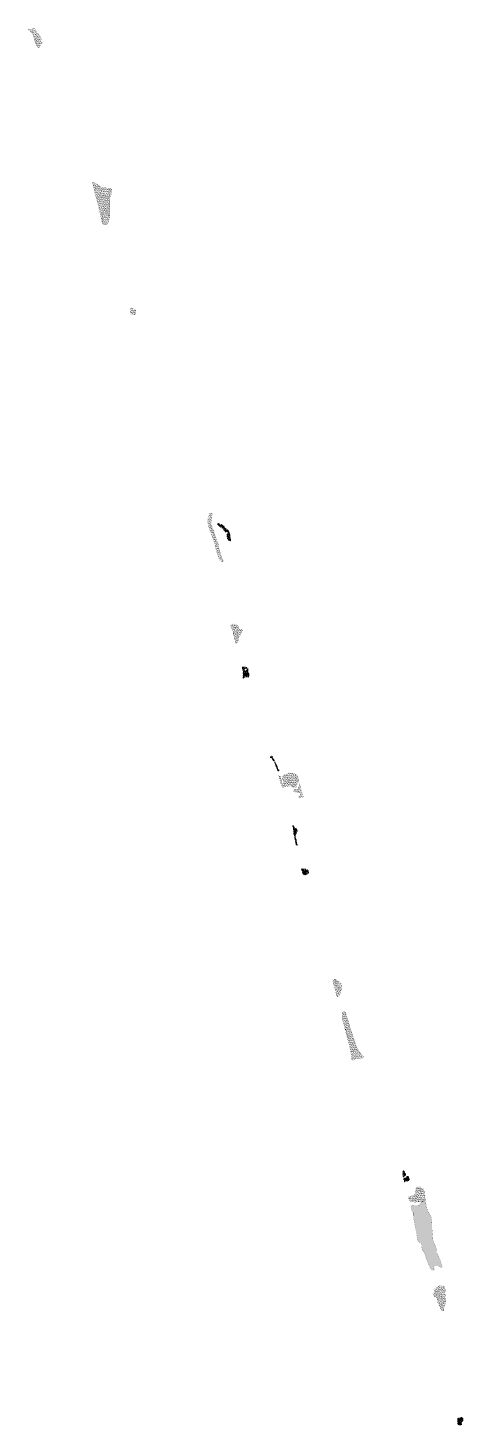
# Model space of a CAD drawing. Header units: metres. Extents: x 322791 to 357442, y 1745371 to 1822753.
# Drawn here: x 322791 to 334747, y 1784398 to 1822753 of the extents above; entities that cross this region are included whole.
import ezdxf

# ---------------------------------------------------------------- set-up
doc = ezdxf.new("R2010")
doc.units = ezdxf.units.M
doc.layers.add('SAND DUNES', color=42, linetype='Continuous')
pattern_1 = [(37.182868, (0, 0), (-1.04654966, 38.5428584), [0, -30.4, 0, -34, 0, -32.5]), (7.182868, (0, 0), (35.7074017, 56.2461435), [0, -16.4, 0, -27.4, 0, -10.5]), (327.182868, (-24.6, 0.136), (62.28250964, -0.23155424), [0, -10, 0, -36, 0, -47]), (317.182868, (-24.6, 0.136), (60.2187693, 17.220466), [0, -5, 0, -23.6, 0, -27])]
pattern_2 = [(37.1767888, (0, 0), (-1.04246015, 38.54296923), [0, -30.4, 0, -34, 0, -32.5]), (7.1767888, (0, 0), (35.7133694, 56.2423545), [0, -16.4, 0, -27.4, 0, -10.5]), (327.1767888, (-24.6, 0.14), (62.2824847, -0.2381626), [0, -10, 0, -36, 0, -47]), (317.1767888, (-24.6, 0.14), (60.220596, 17.2140766), [0, -5, 0, -23.6, 0, -27])]
pattern_3 = [(37.0481684, (0, 0), (-0.9559345, 38.5452123), [0, -30.4, 0, -34, 0, -32.5]), (7.0481684, (0, 0), (35.8395349, 56.1620418), [0, -16.4, 0, -27.4, 0, -10.5]), (327.0481684, (-24.6, 0.194), (62.28179315, -0.3779766), [0, -10, 0, -36, 0, -47]), (317.0481684, (-24.6, 0.194), (60.2590873, 17.0788472), [0, -5, 0, -23.6, 0, -27])]

msp = doc.modelspace()

# ---------------------------------------------------------------- hatches: boundary and pattern name
at = {"layer": 'SAND DUNES'}
h = msp.add_hatch(dxfattribs=at)
h.set_pattern_fill('AR-SAND', color=256, scale=20, angle=-0.3232)
h.set_pattern_definition(pattern_2)
h.paths.add_polyline_path([(322821, 1822682), (322793, 1822701), (322805, 1822719), (322828, 1822721), (322839, 1822717), (322854, 1822707), (322872, 1822709), (322896, 1822720), (322919, 1822731), (322934, 1822749), (322942, 1822751), (322953, 1822751), (322965, 1822746), (322987, 1822725), (323006, 1822701), (323012, 1822673), (323023, 1822647), (323025, 1822627), (323033, 1822616), (323073, 1822592), (323093, 1822578), (323102, 1822565), (323101, 1822547), (323106, 1822535), (323121, 1822523), (323136, 1822511), (323148, 1822489), (323158, 1822471), (323160, 1822448), (323154, 1822427), (323142, 1822396), (323141, 1822374), (323151, 1822365), (323168, 1822358), (323189, 1822343), (323142, 1822300), (323122, 1822247), (323093, 1822205), (323081, 1822206), (323066, 1822217), (323047, 1822241), (323024, 1822283), (323001, 1822324), (322982, 1822368), (322962, 1822428), (322956, 1822485), (322941, 1822541), (322916, 1822588), (322883, 1822632), (322844, 1822670)])
h = msp.add_hatch(dxfattribs=at)
h.set_pattern_fill('AR-SAND', color=256, scale=20, angle=-0.3232)
h.set_pattern_definition(pattern_2)
h.paths.add_polyline_path([(324563, 1818511), (324635, 1818200), (324670, 1818070), (324710, 1817921), (324754, 1817746), (324764, 1817696), (324787, 1817607), (324812, 1817491), (324832, 1817386), (324842, 1817365), (324858, 1817353), (324876, 1817345), (324894, 1817342), (324917, 1817341), (324934, 1817344), (324957, 1817351), (324983, 1817394), (325011, 1817452), (325026, 1817518), (325034, 1817563), (325031, 1817636), (325032, 1817793), (325033, 1818046), (325042, 1818097), (325061, 1818140), (325077, 1818186), (325088, 1818222), (325091, 1818240), (325098, 1818267), (325098, 1818299), (325095, 1818321), (325081, 1818332), (325043, 1818348), (324991, 1818357), (324904, 1818365), (324840, 1818369), (324803, 1818385), (324764, 1818405), (324739, 1818429), (324704, 1818453), (324676, 1818471), (324648, 1818493), (324620, 1818509), (324597, 1818521), (324584, 1818523), (324567, 1818521)])
h = msp.add_hatch(dxfattribs=at)
h.set_pattern_fill('AR-SAND', color=256, scale=20, angle=-0.3232)
h.set_pattern_definition(pattern_2)
h.paths.add_polyline_path([(325648, 1814896), (325628, 1814900), (325610, 1814919), (325601, 1814967), (325603, 1815034), (325606, 1815062), (325615, 1815071), (325632, 1815072), (325650, 1815064), (325736, 1815015), (325754, 1814994), (325760, 1814978), (325758, 1814957), (325751, 1814931), (325747, 1814908), (325732, 1814888), (325716, 1814885), (325681, 1814891)])
h = msp.add_hatch(dxfattribs=at)
h.set_pattern_fill('AR-SAND', color=256, scale=20, angle=-0.4518)
h.set_pattern_definition(pattern_3)
h.paths.add_polyline_path([(327777, 1809429), (327857, 1809432), (327840, 1809291), (327824, 1809230), (327820, 1809190), (327828, 1809159), (327831, 1809133), (327839, 1809103), (327870, 1809012), (327897, 1808954), (327920, 1808888), (327933, 1808829), (327955, 1808769), (327963, 1808726), (327966, 1808701), (327984, 1808672), (327999, 1808639), (328020, 1808596), (328029, 1808552), (328042, 1808462), (328058, 1808398), (328093, 1808283), (328134, 1808177), (328158, 1808120), (328159, 1808110), (328146, 1808106), (328119, 1808105), (328088, 1808111), (328064, 1808137), (328016, 1808244), (327966, 1808401), (327947, 1808502), (327931, 1808571), (327919, 1808618), (327893, 1808680), (327876, 1808719), (327848, 1808804), (327824, 1808879), (327789, 1808965), (327753, 1809073), (327743, 1809121), (327729, 1809186), (327727, 1809232), (327734, 1809277), (327758, 1809352), (327769, 1809406)])
h = msp.add_hatch(dxfattribs=at)
h.set_pattern_fill('AR-SAND', color=256, scale=20, angle=-0.4518)
h.set_pattern_definition(pattern_3)
h.paths.add_polyline_path([(328005, 1809149), (328006, 1809134), (328013, 1809111), (328036, 1809086), (328063, 1809067), (328089, 1809058), (328112, 1809053), (328128, 1809039), (328153, 1809000), (328186, 1808963), (328212, 1808935), (328244, 1808916), (328267, 1808908), (328283, 1808904), (328269, 1808888), (328258, 1808860), (328254, 1808826), (328254, 1808787), (328272, 1808738), (328301, 1808701), (328321, 1808689), (328349, 1808684), (328373, 1808681), (328371, 1808700), (328358, 1808714), (328350, 1808753), (328345, 1808847), (328334, 1808871), (328318, 1808918), (328301, 1808957), (328261, 1808993), (328226, 1809029), (328192, 1809063), (328163, 1809088), (328131, 1809110), (328091, 1809129), (328050, 1809144)])
h = msp.add_hatch(dxfattribs=at)
h.set_pattern_fill('AR-SAND', color=256, scale=20, angle=-0.4518)
h.set_pattern_definition(pattern_3)
h.paths.add_polyline_path([(328368, 1806355), (328385, 1806360), (328401, 1806374), (328418, 1806385), (328435, 1806390), (328457, 1806392), (328475, 1806392), (328501, 1806383), (328532, 1806368), (328551, 1806351), (328565, 1806328), (328583, 1806317), (328588, 1806304), (328586, 1806284), (328581, 1806273), (328608, 1806248), (328629, 1806250), (328654, 1806250), (328675, 1806245), (328690, 1806230), (328686, 1806215), (328660, 1806173), (328656, 1806139), (328643, 1806108), (328622, 1806073), (328605, 1806062), (328587, 1806032), (328579, 1805988), (328573, 1805946), (328558, 1805904), (328540, 1805875), (328524, 1805857), (328509, 1805850), (328498, 1805856), (328486, 1805915), (328460, 1806024), (328449, 1806066), (328436, 1806096), (328430, 1806110), (328429, 1806130), (328429, 1806162), (328427, 1806191), (328400, 1806252), (328379, 1806296), (328369, 1806314), (328365, 1806335)])
h = msp.add_hatch(dxfattribs=at)
h.set_pattern_fill('AR-SAND', color=256, scale=20, angle=-0.4518)
h.set_pattern_definition(pattern_3)
h.paths.add_polyline_path([(328711, 1805125), (328695, 1805125), (328689, 1805136), (328680, 1805176), (328674, 1805201), (328671, 1805219), (328677, 1805226), (328703, 1805229), (328729, 1805226), (328759, 1805208), (328786, 1805198), (328804, 1805197), (328813, 1805192), (328814, 1805182), (328811, 1805177), (328785, 1805176), (328758, 1805173), (328750, 1805165), (328746, 1805151), (328742, 1805137), (328731, 1805129), (328727, 1805127), (328744, 1805116), (328755, 1805111), (328771, 1805107), (328790, 1805110), (328801, 1805119), (328810, 1805136), (328814, 1805147), (328825, 1805161), (328838, 1805163), (328846, 1805158), (328846, 1805145), (328839, 1805123), (328833, 1805103), (328838, 1805070), (328859, 1805033), (328877, 1805009), (328869, 1804978), (328842, 1805025), (328857, 1804962), (328860, 1804941), (328840, 1804939), (328812, 1804942), (328784, 1804944), (328767, 1804941), (328747, 1804930), (328728, 1804910), (328715, 1804893), (328704, 1804896), (328696, 1804911), (328692, 1804952), (328702, 1805029), (328699, 1805082), (328702, 1805110)])
h = msp.add_hatch(dxfattribs=at)
h.set_pattern_fill('AR-SAND', color=256, scale=20, angle=-0.4518)
h.set_pattern_definition(pattern_3)
h.paths.add_polyline_path([(329459, 1802732), (329464, 1802751), (329473, 1802764), (329490, 1802772), (329503, 1802765), (329511, 1802732), (329528, 1802695), (329558, 1802646), (329579, 1802599), (329620, 1802525), (329638, 1802476), (329659, 1802400), (329671, 1802385), (329681, 1802384), (329691, 1802381), (329690, 1802369), (329682, 1802362), (329669, 1802370), (329650, 1802378), (329638, 1802393), (329624, 1802451), (329595, 1802526), (329569, 1802589), (329539, 1802639), (329502, 1802697), (329483, 1802721)])
h = msp.add_hatch(dxfattribs=at)
h.set_pattern_fill('AR-SAND', color=256, scale=20, angle=-0.4518)
h.set_pattern_definition(pattern_3)
h.paths.add_polyline_path([(329711, 1802106), (329685, 1802218), (329686, 1802228), (329692, 1802234), (329702, 1802234), (329717, 1802223), (329729, 1802197), (329746, 1802139), (329759, 1802077), (329757, 1802056), (329766, 1802027), (329782, 1802023), (329811, 1802024), (329821, 1802040), (329817, 1802070), (329805, 1802102), (329787, 1802138), (329781, 1802165), (329782, 1802189), (329795, 1802216), (329817, 1802239), (329851, 1802258), (329887, 1802264), (329953, 1802292), (330001, 1802307), (330028, 1802311), (330060, 1802307), (330077, 1802295), (330092, 1802285), (330155, 1802258), (330184, 1802242), (330209, 1802212), (330224, 1802134), (330240, 1802088), (330241, 1802062), (330237, 1802045), (330220, 1802044), (330200, 1802039), (330193, 1802021), (330189, 1801996), (330179, 1801978), (330167, 1801958), (330169, 1801934), (330163, 1801913), (330150, 1801904), (330120, 1801903), (330081, 1801905), (330053, 1801914), (330041, 1801931), (330036, 1801947), (330023, 1801951), (329991, 1801955), (329973, 1801931), (329954, 1801929), (329933, 1801936), (329912, 1801937), (329874, 1801927), (329845, 1801917), (329808, 1801909), (329784, 1801908), (329765, 1801925), (329728, 1802044)])
h = msp.add_hatch(dxfattribs=at)
h.set_pattern_fill('AR-SAND', color=256, scale=20, angle=-0.4518)
h.set_pattern_definition(pattern_3)
h.paths.add_polyline_path([(330164, 1801840), (330199, 1801856), (330226, 1801865), (330235, 1801871), (330231, 1801878), (330220, 1801892), (330214, 1801906), (330216, 1801913), (330234, 1801922), (330248, 1801928), (330253, 1801944), (330255, 1801955), (330241, 1801977), (330236, 1801991), (330238, 1802000), (330251, 1802006), (330259, 1802004), (330279, 1801938), (330280, 1801907), (330276, 1801889), (330273, 1801880), (330278, 1801869), (330288, 1801861), (330298, 1801844), (330316, 1801782), (330344, 1801700), (330355, 1801659), (330352, 1801644), (330342, 1801636), (330327, 1801633), (330311, 1801626), (330300, 1801615), (330290, 1801611), (330278, 1801613), (330267, 1801618), (330245, 1801621), (330236, 1801626), (330234, 1801637), (330238, 1801649), (330251, 1801664), (330267, 1801680), (330274, 1801693), (330271, 1801727), (330257, 1801747), (330239, 1801760), (330224, 1801765), (330210, 1801762), (330197, 1801753), (330188, 1801749), (330168, 1801747), (330156, 1801748), (330153, 1801757), (330157, 1801770), (330159, 1801780), (330153, 1801785), (330133, 1801788), (330120, 1801783), (330113, 1801777), (330103, 1801780), (330096, 1801789), (330098, 1801806), (330100, 1801825), (330101, 1801840), (330107, 1801850), (330123, 1801855), (330137, 1801857), (330147, 1801855), (330155, 1801847)])
h = msp.add_hatch(dxfattribs=at)
h.set_pattern_fill('AR-SAND', color=256, scale=20, angle=-0.4518)
h.set_pattern_definition(pattern_3)
h.paths.add_polyline_path([(330066, 1800848), (330071, 1800858), (330089, 1800863), (330096, 1800857), (330106, 1800824), (330114, 1800784), (330115, 1800777), (330122, 1800784), (330136, 1800786), (330152, 1800785), (330163, 1800769), (330202, 1800709), (330198, 1800699), (330180, 1800696), (330160, 1800684), (330156, 1800676), (330171, 1800667), (330178, 1800653), (330177, 1800638), (330163, 1800631), (330150, 1800629), (330143, 1800621), (330140, 1800585), (330138, 1800549), (330151, 1800502), (330164, 1800456), (330181, 1800379), (330192, 1800357), (330198, 1800340), (330197, 1800327), (330188, 1800320), (330178, 1800320), (330164, 1800332), (330118, 1800537), (330089, 1800696), (330089, 1800711)])
h = msp.add_hatch(dxfattribs=at)
h.set_pattern_fill('AR-SAND', color=256, scale=20, angle=-0.4518)
h.set_pattern_definition(pattern_3)
h.paths.add_polyline_path([(330341, 1799542), (330323, 1799598), (330305, 1799625), (330298, 1799641), (330298, 1799658), (330299, 1799670), (330312, 1799672), (330355, 1799670), (330413, 1799665), (330442, 1799657), (330471, 1799642), (330495, 1799621), (330505, 1799601), (330506, 1799588), (330505, 1799573), (330492, 1799558), (330477, 1799545), (330450, 1799520), (330433, 1799512), (330412, 1799512), (330378, 1799512), (330364, 1799513), (330350, 1799518)])
h = msp.add_hatch(dxfattribs=at)
h.set_pattern_fill('AR-SAND', color=256, scale=20, angle=-0.3171)
h.set_pattern_definition(pattern_1)
h.paths.add_polyline_path([(331408, 1796431), (331406, 1796464), (331402, 1796492), (331404, 1796517), (331397, 1796533), (331380, 1796554), (331365, 1796562), (331335, 1796571), (331285, 1796608), (331264, 1796620), (331248, 1796630), (331213, 1796637), (331192, 1796643), (331176, 1796642), (331166, 1796633), (331161, 1796618), (331161, 1796600), (331169, 1796578), (331189, 1796505), (331217, 1796423), (331240, 1796330), (331258, 1796248), (331266, 1796176), (331274, 1796157), (331287, 1796153), (331307, 1796154), (331317, 1796160), (331325, 1796168), (331333, 1796176), (331341, 1796188), (331346, 1796192), (331346, 1796196), (331358, 1796212), (331358, 1796216), (331366, 1796233), (331407, 1796346), (331411, 1796382)])
h = msp.add_hatch(dxfattribs=at)
h.set_pattern_fill('AR-SAND', color=256, scale=20, angle=-0.3171)
h.set_pattern_definition(pattern_1)
h.paths.add_polyline_path([(331610, 1795424), (331556, 1795622), (331538, 1795680), (331522, 1795714), (331503, 1795740), (331486, 1795746), (331461, 1795742), (331439, 1795731), (331429, 1795717), (331430, 1795703), (331435, 1795687), (331441, 1795670), (331444, 1795654), (331443, 1795506), (331449, 1795480), (331465, 1795418), (331526, 1795181), (331592, 1794931), (331628, 1794796), (331643, 1794707), (331660, 1794624), (331675, 1794561), (331690, 1794473), (331693, 1794408), (331701, 1794403), (331718, 1794402), (331729, 1794411), (331746, 1794432), (331767, 1794440), (331802, 1794454), (331840, 1794460), (331926, 1794465), (331965, 1794463), (331983, 1794465), (331998, 1794472), (332006, 1794478), (332011, 1794487), (332013, 1794499), (332012, 1794510), (332007, 1794521), (332000, 1794532), (331984, 1794549), (331949, 1794581), (331879, 1794678), (331830, 1794772), (331775, 1794922), (331711, 1795109)])
h = msp.add_hatch(dxfattribs=at)
h.set_pattern_fill('AR-SAND', color=256, scale=20, angle=-0.3171)
h.set_pattern_definition(pattern_1)
h.paths.add_polyline_path([(333174, 1791285), (333163, 1791306), (333150, 1791319), (333145, 1791342), (333135, 1791354), (333131, 1791361), (333133, 1791371), (333136, 1791386), (333130, 1791387), (333122, 1791381), (333114, 1791381), (333109, 1791387), (333100, 1791385), (333084, 1791375), (333079, 1791368), (333082, 1791357), (333089, 1791338), (333093, 1791324), (333095, 1791313), (333091, 1791306), (333083, 1791301), (333079, 1791287), (333090, 1791235), (333095, 1791224), (333102, 1791220), (333117, 1791218), (333141, 1791237), (333158, 1791246), (333171, 1791254), (333175, 1791267)])
h = msp.add_hatch(dxfattribs=at)
h.set_pattern_fill('AR-SAND', color=256, scale=20, angle=-0.3171)
h.set_pattern_definition(pattern_1)
h.paths.add_polyline_path([(333271, 1791145), (333267, 1791162), (333258, 1791188), (333256, 1791219), (333246, 1791235), (333232, 1791237), (333212, 1791231), (333198, 1791219), (333183, 1791200), (333169, 1791184), (333151, 1791181), (333137, 1791181), (333124, 1791180), (333118, 1791171), (333117, 1791143), (333122, 1791116), (333129, 1791089), (333140, 1791079), (333153, 1791085), (333179, 1791092), (333196, 1791095), (333213, 1791103), (333244, 1791113), (333264, 1791118), (333271, 1791130)])
h = msp.add_hatch(dxfattribs=at)
h.set_pattern_fill('AR-SAND', color=256, scale=20, angle=-0.3171)
h.set_pattern_definition(pattern_1)
h.paths.add_polyline_path([(333693, 1790714), (333691, 1790718), (333687, 1790722), (333687, 1790726), (333687, 1790731), (333679, 1790754), (333677, 1790821), (333659, 1790849), (333655, 1790882), (333637, 1790892), (333610, 1790903), (333575, 1790932), (333563, 1790945), (333537, 1790942), (333508, 1790935), (333474, 1790924), (333456, 1790909), (333452, 1790886), (333439, 1790864), (333436, 1790840), (333445, 1790767), (333443, 1790740), (333424, 1790734), (333414, 1790720), (333401, 1790703), (333333, 1790689), (333283, 1790676), (333255, 1790663), (333250, 1790638), (333263, 1790588), (333285, 1790538), (333301, 1790535), (333335, 1790532), (333374, 1790523), (333422, 1790517), (333459, 1790520), (333497, 1790524), (333575, 1790530), (333649, 1790536), (333687, 1790539), (333715, 1790548), (333724, 1790578), (333711, 1790608), (333703, 1790637), (333699, 1790671)])
h = msp.add_hatch(dxfattribs=at)
h.set_pattern_fill('AR-SAND', color=256, scale=20, angle=-0.3171)
h.set_pattern_definition(pattern_1)
h.paths.add_polyline_path([(333894, 1789896), (333884, 1790025), (333862, 1790129), (333842, 1790160), (333836, 1790182), (333816, 1790217), (333800, 1790241), (333779, 1790258), (333763, 1790295), (333758, 1790338), (333745, 1790405), (333738, 1790433), (333722, 1790474), (333724, 1790495), (333719, 1790519), (333707, 1790530), (333693, 1790531), (333658, 1790528), (333618, 1790522), (333580, 1790511), (333566, 1790504), (333555, 1790488), (333558, 1790463), (333555, 1790437), (333490, 1790430), (333355, 1790426), (333338, 1790415), (333326, 1790404), (333316, 1790390), (333315, 1790374), (333338, 1790290), (333353, 1790253), (333366, 1790240), (333377, 1790233), (333377, 1790215), (333374, 1790152), (333387, 1790087), (333400, 1790017), (333419, 1789923), (333432, 1789855), (333460, 1789713), (333489, 1789534), (333497, 1789474), (333508, 1789448), (333523, 1789435), (333538, 1789422), (333562, 1789408), (333584, 1789389), (333601, 1789366), (333609, 1789324), (333617, 1789255), (333625, 1789213), (333652, 1789169), (333675, 1789129), (333701, 1789086), (333724, 1789008), (333764, 1788899), (333800, 1788811), (333839, 1788722), (333881, 1788655), (333890, 1788644), (333907, 1788643), (333929, 1788651), (333950, 1788665), (333957, 1788678), (333950, 1788691), (333929, 1788709), (333926, 1788723), (333930, 1788736), (333944, 1788749), (333968, 1788762), (333996, 1788767), (334026, 1788767), (334080, 1788757), (334100, 1788746), (334122, 1788725), (334143, 1788716), (334167, 1788719), (334177, 1788733), (334170, 1788765), (334158, 1788808), (334139, 1788863), (334100, 1788984), (334023, 1789128), (334017, 1789214), (334000, 1789289), (333977, 1789332), (333953, 1789389), (333935, 1789436), (333921, 1789477), (333916, 1789525), (333906, 1789654), (333893, 1789782)])
h = msp.add_hatch(dxfattribs=at)
h.set_pattern_fill('AR-SAND', color=256, scale=20, angle=-0.3171)
h.set_pattern_definition(pattern_1)
h.paths.add_polyline_path([(334033, 1787861), (333981, 1787914), (333963, 1787925), (333940, 1787948), (333930, 1787969), (333928, 1787993), (333932, 1788009), (333940, 1788021), (333940, 1788095), (333948, 1788124), (333960, 1788137), (333986, 1788144), (334001, 1788153), (334074, 1788211), (334102, 1788220), (334125, 1788222), (334158, 1788223), (334194, 1788223), (334220, 1788221), (334236, 1788213), (334240, 1788199), (334240, 1788177), (334239, 1788152), (334241, 1788131), (334248, 1788123), (334260, 1788115), (334268, 1788104), (334270, 1788090), (334262, 1788061), (334255, 1787958), (334266, 1787860), (334277, 1787837), (334280, 1787815), (334281, 1787783), (334270, 1787754), (334261, 1787731), (334245, 1787699), (334228, 1787681), (334219, 1787543), (334209, 1787534), (334195, 1787532), (334175, 1787538), (334154, 1787554), (334128, 1787607), (334085, 1787705), (334064, 1787731), (334052, 1787772), (334041, 1787822)])
h = msp.add_hatch(dxfattribs=at)
h.set_pattern_fill('AR-SAND', color=256, scale=20, angle=-0.3171)
h.set_pattern_definition(pattern_1)
h.paths.add_polyline_path([(334596, 1784480), (334603, 1784497), (334603, 1784523), (334599, 1784551), (334600, 1784571), (334604, 1784584), (334615, 1784596), (334638, 1784601), (334673, 1784605), (334706, 1784609), (334727, 1784610), (334743, 1784601), (334746, 1784579), (334745, 1784558), (334739, 1784530), (334733, 1784507), (334710, 1784482), (334695, 1784467), (334688, 1784457), (334688, 1784450), (334702, 1784444), (334709, 1784434), (334710, 1784422), (334701, 1784412), (334686, 1784403), (334665, 1784401), (334645, 1784400), (334623, 1784408), (334613, 1784419), (334601, 1784441), (334600, 1784459)])

# ---------------------------------------------------------------- linework, layer by layer
at = {"layer": 'SAND DUNES', "flags": 128}
for points, const_width in [([(322821, 1822682), (322793, 1822701), (322805, 1822719), (322828, 1822721), (322839, 1822717), (322854, 1822707), (322872, 1822709), (322896, 1822720), (322919, 1822731), (322934, 1822749), (322942, 1822751), (322953, 1822751), (322965, 1822746), (322987, 1822725), (323006, 1822701), (323012, 1822673), (323023, 1822647), (323025, 1822627), (323033, 1822616), (323073, 1822592), (323093, 1822578), (323102, 1822565), (323101, 1822547), (323106, 1822535), (323121, 1822523), (323136, 1822511), (323148, 1822489), (323158, 1822471), (323160, 1822448), (323154, 1822427), (323142, 1822396), (323141, 1822374), (323151, 1822365), (323168, 1822358), (323189, 1822343), (323142, 1822300), (323122, 1822247), (323093, 1822205), (323081, 1822206), (323066, 1822217), (323047, 1822241), (323024, 1822283), (323001, 1822324), (322982, 1822368), (322962, 1822428), (322956, 1822485), (322941, 1822541), (322916, 1822588), (322883, 1822632), (322844, 1822670)], 3.02), ([(324563, 1818511), (324635, 1818200), (324670, 1818070), (324710, 1817921), (324754, 1817746), (324764, 1817696), (324787, 1817607), (324812, 1817491), (324832, 1817386), (324842, 1817365), (324858, 1817353), (324876, 1817345), (324894, 1817342), (324917, 1817341), (324934, 1817344), (324957, 1817351), (324983, 1817394), (325011, 1817452), (325026, 1817518), (325034, 1817563), (325031, 1817636), (325032, 1817793), (325033, 1818046), (325042, 1818097), (325061, 1818140), (325077, 1818186), (325088, 1818222), (325091, 1818240), (325098, 1818267), (325098, 1818299), (325095, 1818321), (325081, 1818332), (325043, 1818348), (324991, 1818357), (324904, 1818365), (324840, 1818369), (324803, 1818385), (324764, 1818405), (324739, 1818429), (324704, 1818453), (324676, 1818471), (324648, 1818493), (324620, 1818509), (324597, 1818521), (324584, 1818523), (324567, 1818521)], 3.02), ([(325648, 1814896), (325628, 1814900), (325610, 1814919), (325601, 1814967), (325603, 1815034), (325606, 1815062), (325615, 1815071), (325632, 1815072), (325650, 1815064), (325736, 1815015), (325754, 1814994), (325760, 1814978), (325758, 1814957), (325751, 1814931), (325747, 1814908), (325732, 1814888), (325716, 1814885), (325681, 1814891)], 3.02), ([(327777, 1809429), (327857, 1809432), (327840, 1809291), (327824, 1809230), (327820, 1809190), (327828, 1809159), (327831, 1809133), (327839, 1809103), (327870, 1809012), (327897, 1808954), (327920, 1808888), (327933, 1808829), (327955, 1808769), (327963, 1808726), (327966, 1808701), (327984, 1808672), (327999, 1808639), (328020, 1808596), (328029, 1808552), (328042, 1808462), (328058, 1808398), (328093, 1808283), (328134, 1808177), (328158, 1808120), (328159, 1808110), (328146, 1808106), (328119, 1808105), (328088, 1808111), (328064, 1808137), (328016, 1808244), (327966, 1808401), (327947, 1808502), (327931, 1808571), (327919, 1808618), (327893, 1808680), (327876, 1808719), (327848, 1808804), (327824, 1808879), (327789, 1808965), (327753, 1809073), (327743, 1809121), (327729, 1809186), (327727, 1809232), (327734, 1809277), (327758, 1809352), (327769, 1809406)], 3.03), ([(328005, 1809149), (328006, 1809134), (328013, 1809111), (328036, 1809086), (328063, 1809067), (328089, 1809058), (328112, 1809053), (328128, 1809039), (328153, 1809000), (328186, 1808963), (328212, 1808935), (328244, 1808916), (328267, 1808908), (328283, 1808904), (328269, 1808888), (328258, 1808860), (328254, 1808826), (328254, 1808787), (328272, 1808738), (328301, 1808701), (328321, 1808689), (328349, 1808684), (328373, 1808681), (328373, 1808681), (328371, 1808700), (328358, 1808714), (328350, 1808753), (328345, 1808847), (328334, 1808871), (328318, 1808918), (328301, 1808957), (328261, 1808993), (328226, 1809029), (328192, 1809063), (328163, 1809088), (328131, 1809110), (328091, 1809129), (328050, 1809144)], 3.03), ([(328368, 1806355), (328385, 1806360), (328401, 1806374), (328418, 1806385), (328435, 1806390), (328457, 1806392), (328475, 1806392), (328501, 1806383), (328532, 1806368), (328551, 1806351), (328565, 1806328), (328583, 1806317), (328588, 1806304), (328586, 1806284), (328581, 1806273), (328608, 1806248), (328629, 1806250), (328654, 1806250), (328675, 1806245), (328690, 1806230), (328686, 1806215), (328660, 1806173), (328656, 1806139), (328643, 1806108), (328622, 1806073), (328605, 1806062), (328587, 1806032), (328579, 1805988), (328573, 1805946), (328558, 1805904), (328540, 1805875), (328524, 1805857), (328509, 1805850), (328498, 1805856), (328486, 1805915), (328460, 1806024), (328449, 1806066), (328436, 1806096), (328430, 1806110), (328429, 1806130), (328429, 1806162), (328427, 1806191), (328400, 1806252), (328379, 1806296), (328369, 1806314), (328365, 1806335)], 3.03), ([(328711, 1805125), (328695, 1805125), (328689, 1805136), (328680, 1805176), (328674, 1805201), (328671, 1805219), (328677, 1805226), (328703, 1805229), (328729, 1805226), (328759, 1805208), (328786, 1805198), (328804, 1805197), (328813, 1805192), (328814, 1805182), (328811, 1805177), (328785, 1805176), (328758, 1805173), (328750, 1805165), (328746, 1805151), (328742, 1805137), (328731, 1805129), (328727, 1805127), (328744, 1805116), (328755, 1805111), (328771, 1805107), (328790, 1805110), (328801, 1805119), (328810, 1805136), (328814, 1805147), (328825, 1805161), (328838, 1805163), (328846, 1805158), (328846, 1805145), (328839, 1805123), (328833, 1805103), (328838, 1805070), (328859, 1805033), (328877, 1805009), (328869, 1804978), (328842, 1805025), (328857, 1804962), (328860, 1804941), (328840, 1804939), (328812, 1804942), (328784, 1804944), (328767, 1804941), (328747, 1804930), (328728, 1804910), (328715, 1804893), (328704, 1804896), (328696, 1804911), (328692, 1804952), (328702, 1805029), (328699, 1805082), (328702, 1805110)], 3.03), ([(329459, 1802732), (329464, 1802751), (329473, 1802764), (329490, 1802772), (329503, 1802765), (329511, 1802732), (329528, 1802695), (329558, 1802646), (329579, 1802599), (329620, 1802525), (329638, 1802476), (329659, 1802400), (329671, 1802385), (329681, 1802384), (329691, 1802381), (329690, 1802369), (329682, 1802362), (329669, 1802370), (329650, 1802378), (329638, 1802393), (329624, 1802451), (329595, 1802526), (329569, 1802589), (329539, 1802639), (329502, 1802697), (329483, 1802721)], 3.03), ([(329711, 1802106), (329685, 1802218), (329686, 1802228), (329692, 1802234), (329702, 1802234), (329717, 1802223), (329729, 1802197), (329746, 1802139), (329759, 1802077), (329757, 1802056), (329766, 1802027), (329782, 1802023), (329811, 1802024), (329821, 1802040), (329817, 1802070), (329805, 1802102), (329787, 1802138), (329781, 1802165), (329782, 1802189), (329795, 1802216), (329817, 1802239), (329851, 1802258), (329887, 1802264), (329953, 1802292), (330001, 1802307), (330028, 1802311), (330060, 1802307), (330077, 1802295), (330092, 1802285), (330155, 1802258), (330184, 1802242), (330209, 1802212), (330224, 1802134), (330240, 1802088), (330241, 1802062), (330237, 1802045), (330220, 1802044), (330200, 1802039), (330193, 1802021), (330189, 1801996), (330179, 1801978), (330167, 1801958), (330169, 1801934), (330163, 1801913), (330150, 1801904), (330120, 1801903), (330081, 1801905), (330053, 1801914), (330041, 1801931), (330036, 1801947), (330023, 1801951), (329991, 1801955), (329973, 1801931), (329954, 1801929), (329933, 1801936), (329912, 1801937), (329874, 1801927), (329845, 1801917), (329808, 1801909), (329784, 1801908), (329765, 1801925), (329728, 1802044)], 3.03), ([(330164, 1801840), (330199, 1801856), (330226, 1801865), (330235, 1801871), (330231, 1801878), (330220, 1801892), (330214, 1801906), (330216, 1801913), (330234, 1801922), (330248, 1801928), (330253, 1801944), (330255, 1801955), (330241, 1801977), (330236, 1801991), (330238, 1802000), (330251, 1802006), (330259, 1802004), (330279, 1801938), (330280, 1801907), (330276, 1801889), (330273, 1801880), (330278, 1801869), (330288, 1801861), (330298, 1801844), (330316, 1801782), (330344, 1801700), (330355, 1801659), (330352, 1801644), (330342, 1801636), (330327, 1801633), (330311, 1801626), (330300, 1801615), (330290, 1801611), (330278, 1801613), (330267, 1801618), (330245, 1801621), (330236, 1801626), (330234, 1801637), (330238, 1801649), (330251, 1801664), (330267, 1801680), (330274, 1801693), (330271, 1801727), (330257, 1801747), (330239, 1801760), (330224, 1801765), (330210, 1801762), (330197, 1801753), (330188, 1801749), (330168, 1801747), (330156, 1801748), (330153, 1801757), (330157, 1801770), (330159, 1801780), (330153, 1801785), (330133, 1801788), (330120, 1801783), (330113, 1801777), (330103, 1801780), (330096, 1801789), (330098, 1801806), (330100, 1801825), (330101, 1801840), (330107, 1801850), (330123, 1801855), (330137, 1801857), (330147, 1801855), (330155, 1801847)], 3.03), ([(330066, 1800848), (330071, 1800858), (330089, 1800863), (330096, 1800857), (330106, 1800824), (330114, 1800784), (330115, 1800777), (330122, 1800784), (330136, 1800786), (330152, 1800785), (330163, 1800769), (330202, 1800709), (330198, 1800699), (330180, 1800696), (330160, 1800684), (330156, 1800676), (330171, 1800667), (330178, 1800653), (330177, 1800638), (330163, 1800631), (330150, 1800629), (330143, 1800621), (330140, 1800585), (330138, 1800549), (330151, 1800502), (330164, 1800456), (330181, 1800379), (330192, 1800357), (330198, 1800340), (330197, 1800327), (330188, 1800320), (330178, 1800320), (330164, 1800332), (330118, 1800537), (330089, 1800696), (330089, 1800711)], 3.03), ([(330341, 1799542), (330323, 1799598), (330305, 1799625), (330298, 1799641), (330298, 1799658), (330299, 1799670), (330312, 1799672), (330355, 1799670), (330413, 1799665), (330442, 1799657), (330471, 1799642), (330495, 1799621), (330505, 1799601), (330506, 1799588), (330505, 1799573), (330492, 1799558), (330477, 1799545), (330450, 1799520), (330433, 1799512), (330412, 1799512), (330378, 1799512), (330364, 1799513), (330350, 1799518)], 3.03), ([(331408, 1796431), (331406, 1796464), (331402, 1796492), (331404, 1796517), (331397, 1796533), (331380, 1796554), (331365, 1796562), (331335, 1796571), (331285, 1796608), (331264, 1796620), (331248, 1796630), (331213, 1796637), (331192, 1796643), (331176, 1796642), (331166, 1796633), (331161, 1796618), (331161, 1796600), (331169, 1796578), (331189, 1796505), (331217, 1796423), (331240, 1796330), (331258, 1796248), (331266, 1796176), (331274, 1796157), (331287, 1796153), (331307, 1796154), (331317, 1796160), (331325, 1796168), (331333, 1796176), (331341, 1796188), (331346, 1796192), (331346, 1796196), (331358, 1796212), (331358, 1796216), (331366, 1796233), (331407, 1796346), (331411, 1796382)], 3.04), ([(331610, 1795424), (331556, 1795622), (331538, 1795680), (331522, 1795714), (331503, 1795740), (331486, 1795746), (331461, 1795742), (331439, 1795731), (331429, 1795717), (331430, 1795703), (331435, 1795687), (331441, 1795670), (331444, 1795654), (331443, 1795506), (331449, 1795480), (331465, 1795418), (331526, 1795181), (331592, 1794931), (331628, 1794796), (331643, 1794707), (331660, 1794624), (331675, 1794561), (331690, 1794473), (331693, 1794408), (331701, 1794403), (331718, 1794402), (331729, 1794411), (331746, 1794432), (331767, 1794440), (331802, 1794454), (331840, 1794460), (331926, 1794465), (331965, 1794463), (331983, 1794465), (331998, 1794472), (332006, 1794478), (332011, 1794487), (332013, 1794499), (332012, 1794510), (332007, 1794521), (332000, 1794532), (331984, 1794549), (331949, 1794581), (331879, 1794678), (331830, 1794772), (331775, 1794922), (331711, 1795109)], 3.04), ([(333174, 1791285), (333163, 1791306), (333150, 1791319), (333145, 1791342), (333135, 1791354), (333131, 1791361), (333133, 1791371), (333136, 1791386), (333130, 1791387), (333122, 1791381), (333114, 1791381), (333109, 1791387), (333100, 1791385), (333084, 1791375), (333079, 1791368), (333082, 1791357), (333089, 1791338), (333093, 1791324), (333095, 1791313), (333091, 1791306), (333083, 1791301), (333079, 1791287), (333090, 1791235), (333095, 1791224), (333102, 1791220), (333117, 1791218), (333141, 1791237), (333158, 1791246), (333171, 1791254), (333175, 1791267)], 3.04), ([(333271, 1791145), (333267, 1791162), (333258, 1791188), (333256, 1791219), (333246, 1791235), (333232, 1791237), (333212, 1791231), (333198, 1791219), (333183, 1791200), (333169, 1791184), (333151, 1791181), (333137, 1791181), (333124, 1791180), (333118, 1791171), (333117, 1791143), (333122, 1791116), (333129, 1791089), (333140, 1791079), (333153, 1791085), (333179, 1791092), (333196, 1791095), (333213, 1791103), (333244, 1791113), (333264, 1791118), (333271, 1791130)], 3.04), ([(333693, 1790714), (333691, 1790718), (333687, 1790722), (333687, 1790726), (333687, 1790731), (333679, 1790754), (333677, 1790821), (333659, 1790849), (333655, 1790882), (333637, 1790892), (333610, 1790903), (333575, 1790932), (333563, 1790945), (333537, 1790942), (333508, 1790935), (333474, 1790924), (333456, 1790909), (333452, 1790886), (333439, 1790864), (333436, 1790840), (333445, 1790767), (333443, 1790740), (333424, 1790734), (333414, 1790720), (333401, 1790703), (333333, 1790689), (333283, 1790676), (333255, 1790663), (333250, 1790638), (333263, 1790588), (333285, 1790538), (333301, 1790535), (333335, 1790532), (333374, 1790523), (333422, 1790517), (333459, 1790520), (333497, 1790524), (333575, 1790530), (333649, 1790536), (333687, 1790539), (333715, 1790548), (333724, 1790578), (333711, 1790608), (333703, 1790637), (333699, 1790671)], 3.04), ([(333894, 1789896), (333884, 1790025), (333862, 1790129), (333842, 1790160), (333836, 1790182), (333816, 1790217), (333800, 1790241), (333779, 1790258), (333763, 1790295), (333758, 1790338), (333745, 1790405), (333738, 1790433), (333722, 1790474), (333724, 1790495), (333719, 1790519), (333707, 1790530), (333693, 1790531), (333658, 1790528), (333618, 1790522), (333580, 1790511), (333566, 1790504), (333555, 1790488), (333558, 1790463), (333555, 1790437), (333490, 1790430), (333355, 1790426), (333338, 1790415), (333326, 1790404), (333316, 1790390), (333315, 1790374), (333338, 1790290), (333353, 1790253), (333366, 1790240), (333377, 1790233), (333377, 1790215), (333374, 1790152), (333387, 1790087), (333400, 1790017), (333419, 1789923), (333432, 1789855), (333460, 1789713), (333489, 1789534), (333497, 1789474), (333508, 1789448), (333523, 1789435), (333538, 1789422), (333562, 1789408), (333584, 1789389), (333601, 1789366), (333609, 1789324), (333617, 1789255), (333625, 1789213), (333652, 1789169), (333675, 1789129), (333701, 1789086), (333724, 1789008), (333764, 1788899), (333800, 1788811), (333839, 1788722), (333881, 1788655), (333890, 1788644), (333907, 1788643), (333929, 1788651), (333950, 1788665), (333957, 1788678), (333950, 1788691), (333929, 1788709), (333926, 1788723), (333930, 1788736), (333944, 1788749), (333968, 1788762), (333996, 1788767), (334026, 1788767), (334080, 1788757), (334100, 1788746), (334122, 1788725), (334143, 1788716), (334167, 1788719), (334177, 1788733), (334170, 1788765), (334158, 1788808), (334139, 1788863), (334100, 1788984), (334023, 1789128), (334017, 1789214), (334000, 1789289), (333977, 1789332), (333953, 1789389), (333935, 1789436), (333921, 1789477), (333916, 1789525), (333906, 1789654), (333893, 1789782)], 3.04), ([(334033, 1787861), (333981, 1787914), (333963, 1787925), (333940, 1787948), (333930, 1787969), (333928, 1787993), (333932, 1788009), (333940, 1788021), (333940, 1788095), (333948, 1788124), (333960, 1788137), (333986, 1788144), (334001, 1788153), (334074, 1788211), (334102, 1788220), (334125, 1788222), (334158, 1788223), (334194, 1788223), (334220, 1788221), (334236, 1788213), (334240, 1788199), (334240, 1788177), (334239, 1788152), (334241, 1788131), (334248, 1788123), (334260, 1788115), (334268, 1788104), (334270, 1788090), (334262, 1788061), (334255, 1787958), (334266, 1787860), (334277, 1787837), (334280, 1787815), (334281, 1787783), (334270, 1787754), (334261, 1787731), (334245, 1787699), (334228, 1787681), (334219, 1787543), (334209, 1787534), (334195, 1787532), (334175, 1787538), (334154, 1787554), (334128, 1787607), (334085, 1787705), (334064, 1787731), (334052, 1787772), (334041, 1787822)], 3.04), ([(334596, 1784480), (334603, 1784497), (334603, 1784523), (334599, 1784551), (334600, 1784571), (334604, 1784584), (334615, 1784596), (334638, 1784601), (334673, 1784605), (334706, 1784609), (334727, 1784610), (334743, 1784601), (334746, 1784579), (334745, 1784558), (334739, 1784530), (334733, 1784507), (334710, 1784482), (334695, 1784467), (334688, 1784457), (334688, 1784450), (334702, 1784444), (334709, 1784434), (334710, 1784422), (334701, 1784412), (334686, 1784403), (334665, 1784401), (334645, 1784400), (334623, 1784408), (334613, 1784419), (334601, 1784441), (334600, 1784459)], 3.04)]:
    msp.add_lwpolyline(points, close=True, dxfattribs=dict(at, const_width=const_width))

doc.saveas('drawing.dxf')
